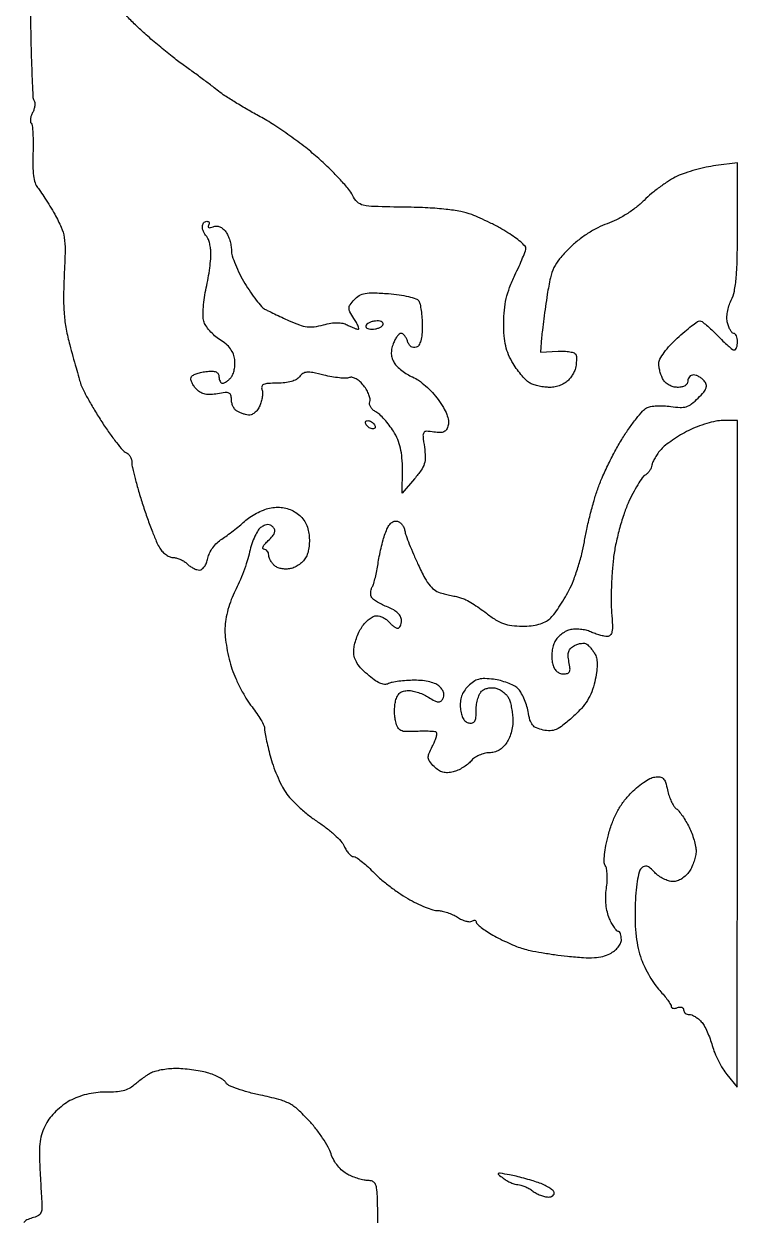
# Model space of a CAD drawing. Extents: x 0 to 102, y 0 to 135.
# Drawn here: x 86.97 to 101.53, y 31.89 to 56.3 of the extents above; entities that cross this region are included whole.
import ezdxf

# ---------------------------------------------------------------- set-up
doc = ezdxf.new("R2010")
doc.units = 0
doc.header["$MEASUREMENT"] = 0

msp = doc.modelspace()

# ---------------------------------------------------------------- linework, layer by layer
for points in [[(87.097219, 56.797332, 0.002684), (87.108611, 56.04042, 0.00417), (87.127385, 55.387788, 0.001333), (87.149815, 54.823983, 0.128486), (87.173298, 54.74753, -0.115104), (87.189072, 54.700619, -0.051877), (87.188517, 54.635301, -0.047541), (87.173377, 54.563261, -0.047343), (87.144889, 54.495272, 0.039656), (87.116326, 54.429934, 0.050035), (87.101107, 54.365768, 0.058722), (87.100268, 54.311865, 0.172599), (87.115959, 54.278841, -0.173633), (87.137501, 54.233266, -0.009786), (87.149889, 54.075082, -0.014084), (87.155751, 53.882405, -0.009789), (87.151978, 53.66468, 0.014068), (87.149741, 53.409569, 0.029248), (87.165208, 53.211276, 0.037636), (87.196996, 53.063271, 0.104011), (87.247282, 52.969912, -0.026847), (87.306608, 52.891495, -0.006198), (87.397647, 52.753021, -0.006384), (87.498622, 52.59068, -0.0062), (87.596426, 52.42424, -0.025593), (87.73032, 52.159137, -0.066026), (87.790419, 51.953741, -0.043783), (87.807318, 51.695264, -0.006546), (87.788911, 51.174308, 0.010344), (87.77666, 50.732508, 0.021874), (87.78923, 50.39018, 0.025456), (87.829519, 50.085208, 0.020719), (87.90262, 49.763867, 0.000882), (87.966415, 49.530527, 0.000911), (88.030356, 49.299906, 0.000879), (88.086467, 49.100306, 0.00391), (88.120542, 48.9834, 0.045151), (88.167163, 48.867243, 0.008458), (88.274932, 48.66463, 0.008991), (88.409562, 48.431517, 0.008117), (88.557031, 48.195226, 0.010139), (88.708603, 47.971019, 0.013595), (88.855497, 47.774517, 0.010721), (88.984636, 47.618226, 0.123723), (89.049237, 47.572825, -0.105827), (89.094811, 47.543143, -0.066594), (89.133396, 47.492351, -0.062384), (89.159505, 47.429203, -0.066963), (89.1684, 47.363083, 0.057348), (89.179888, 47.263249, 0.006586), (89.234238, 47.043361, 0.007873), (89.306706, 46.782765, 0.006342), (89.39253, 46.504984, 0.007393), (89.487434, 46.225296, 0.00827), (89.587247, 45.958872, 0.00771), (89.679381, 45.734993, 0.042914), (89.74066, 45.62055, 0.051026), (89.799465, 45.547733, 0.047068), (89.873304, 45.486115, 0.050275), (89.950321, 45.443952, 0.100442), (90.018087, 45.4302, -0.067333), (90.086078, 45.421002, -0.039059), (90.163722, 45.392923, -0.038298), (90.238564, 45.351877, -0.051846), (90.298414, 45.3033, 0.042427), (90.356001, 45.254737, 0.03624), (90.423983, 45.213677, 0.037832), (90.491699, 45.185424, 0.08008), (90.547682, 45.1764, 0.169927), (90.598066, 45.194032, 0.070522), (90.648264, 45.247196, 0.058549), (90.690765, 45.325192, 0.046176), (90.718252, 45.417408, -0.065619), (90.754083, 45.522551, -0.042637), (90.820696, 45.632498, -0.041685), (90.907435, 45.732749, -0.052203), (91.003777, 45.80906, 0.01546), (91.110937, 45.881823, 0.008491), (91.237722, 45.977092, 0.008457), (91.363229, 46.078231, 0.013377), (91.466925, 46.169541, -0.039756), (91.573916, 46.254174, -0.025939), (91.709185, 46.334875, -0.026084), (91.850224, 46.400223, -0.044426), (91.974525, 46.437714, -0.038677), (92.113526, 46.455439, -0.047561), (92.244115, 46.449488, -0.048832), (92.368371, 46.419321, -0.044562), (92.488507, 46.364975, -0.054893), (92.592464, 46.290198, -0.058066), (92.675466, 46.195859, -0.056619), (92.736149, 46.082752, -0.048009), (92.774087, 45.952476, -0.038219), (92.787755, 45.829873, -0.02875), (92.784653, 45.694179, -0.029382), (92.766735, 45.566193, -0.057485), (92.735107, 45.46836, -0.066562), (92.683919, 45.386797, -0.045581), (92.606587, 45.309322, -0.0456), (92.516548, 45.247182, -0.066859), (92.427279, 45.211587, -0.049442), (92.332911, 45.197604, -0.048714), (92.237151, 45.202306, -0.052069), (92.151121, 45.224314, -0.084759), (92.086001, 45.261912, -0.048571), (92.037866, 45.310472, -0.04161), (91.997154, 45.369882, -0.043614), (91.969247, 45.430665, -0.086024), (91.9602, 45.482859, 0.084965), (91.952582, 45.527363, 0.09348), (91.930663, 45.565166, 0.100418), (91.898003, 45.590448, 0.115151), (91.859648, 45.5994, -0.36267), (91.839764, 45.616006, -0.164511), (91.845093, 45.652001, -0.062414), (91.884302, 45.709591, -0.024597), (91.951301, 45.778467, 0.026731), (92.038279, 45.868647, 0.092401), (92.079102, 45.938386, 0.155568), (92.081258, 45.997193, 0.129057), (92.049525, 46.051515, 0.076899), (91.997574, 46.089545, 0.117973), (91.943695, 46.102932, 0.099573), (91.88299, 46.09127, 0.043616), (91.809821, 46.053597, 0.112045), (91.747438, 45.991162, 0.029871), (91.679346, 45.86714, 0.02873), (91.616914, 45.713043, 0.026138), (91.570278, 45.547899, -0.020771), (91.519905, 45.361914, -0.012219), (91.445137, 45.143966, -0.012211), (91.359618, 44.929436, -0.020354), (91.276016, 44.753886, 0.030498), (91.195544, 44.575689, 0.023681), (91.129438, 44.373399, 0.024054), (91.084069, 44.17089, 0.037158), (91.066527, 43.992486, 0.032441), (91.073859, 43.814314, 0.016286), (91.104982, 43.591131, 0.016099), (91.15232, 43.361524, 0.022918), (91.210143, 43.161453, 0.023924), (91.287239, 42.965599, 0.015892), (91.393278, 42.748653, 0.016013), (91.509947, 42.544148, 0.029856), (91.619204, 42.387878, -0.016207), (91.717369, 42.255325, -0.019644), (91.800284, 42.124748, -0.018597), (91.860789, 42.011113, -0.113505), (91.8756, 41.946712, 0.044249), (91.881779, 41.877031, 0.00622), (91.90897, 41.735125, 0.00706), (91.945705, 41.567615, 0.00595), (91.989201, 41.39133, 0.021997), (92.047533, 41.201271, 0.015283), (92.129254, 40.992031, 0.015446), (92.220231, 40.795631, 0.030494), (92.306451, 40.646998, 0.041942), (92.415839, 40.509056, 0.018578), (92.581301, 40.345582, 0.018235), (92.770437, 40.184411, 0.023411), (92.956134, 40.05115, -0.021066), (93.133942, 39.924809, -0.021432), (93.299432, 39.784637, -0.021803), (93.432252, 39.650801, -0.077771), (93.498464, 39.550346, 0.035248), (93.542442, 39.469458, 0.042939), (93.594885, 39.401083, 0.048355), (93.647673, 39.353456, 0.160716), (93.691484, 39.339, -0.149191), (93.744911, 39.322695, -0.018069), (93.845437, 39.249626, -0.020175), (93.961036, 39.151265, -0.015343), (94.079754, 39.034749, 0.024774), (94.221718, 38.90058, 0.013108), (94.409915, 38.747946, 0.013013), (94.611074, 38.601527, 0.019613), (94.7943, 38.485643, 0.017721), (94.970429, 38.391859, 0.018646), (95.149833, 38.312481, 0.018642), (95.309044, 38.255805, 0.075293), (95.410627, 38.239994, -0.053347), (95.499399, 38.230126, -0.027405), (95.607324, 38.200014, -0.026889), (95.716187, 38.156451, -0.036422), (95.808756, 38.105008, 0.035698), (95.893645, 38.057672, 0.043057), (95.979342, 38.026269, 0.048415), (96.053852, 38.013599, 0.157598), (96.10188, 38.025401, -0.061803), (96.135713, 38.040922, -0.131555), (96.164256, 38.04221, -0.191604), (96.182942, 38.029558, -0.150373), (96.1902, 38.005971, 0.211217), (96.20728, 37.967343, 0.019), (96.290131, 37.897534, 0.022117), (96.400066, 37.81939, 0.015424), (96.530389, 37.74076, 0.012788), (96.680605, 37.661319, 0.009395), (96.850889, 37.580716, 0.009506), (97.015004, 37.510497, 0.020785), (97.143739, 37.464419, 0.026273), (97.290146, 37.427094, 0.007311), (97.523043, 37.38412, 0.007358), (97.788445, 37.343159, 0.00766), (98.0514, 37.310626, 0.010631), (98.376428, 37.282436, 0.031134), (98.601191, 37.281761, 0.044713), (98.771879, 37.307316, 0.059698), (98.91855, 37.362061, 0.048421), (99.010686, 37.421541, 0.054999), (99.085385, 37.495425, 0.061656), (99.134703, 37.574467, 0.109101), (99.1512, 37.649173, 0.036452), (99.14653, 37.713141, 0.055031), (99.132415, 37.767136, 0.072104), (99.111758, 37.804101, 0.233414), (99.087252, 37.8162, -0.218496), (99.055955, 37.830562, -0.026516), (99.008536, 37.892, -0.027546), (98.957493, 37.975399, -0.019358), (98.909082, 38.074244, -0.045697), (98.864779, 38.20556, -0.032894), (98.838851, 38.358165, -0.031228), (98.832274, 38.52212, -0.030143), (98.845975, 38.687594, 0.022533), (98.860144, 38.831978, 0.025049), (98.860518, 38.972014, 0.025497), (98.848849, 39.090235, 0.106041), (98.823708, 39.156891, -0.142496), (98.80101, 39.233267, -0.026686), (98.808025, 39.380612, -0.024767), (98.836364, 39.567551, -0.015112), (98.887314, 39.784958, -0.023829), (98.967238, 40.036132, -0.032987), (99.063967, 40.251768, -0.035209), (99.182439, 40.441574, -0.034111), (99.327525, 40.615023, -0.025512), (99.458309, 40.738087, -0.025822), (99.60044, 40.846663, -0.02669), (99.733528, 40.927776, -0.087921), (99.830791, 40.959856, -0.062366), (99.93809, 40.961856, -0.172748), (100.00515, 40.929622, -0.120719), (100.051128, 40.85298, -0.023876), (100.091411, 40.696733, 0.029521), (100.123333, 40.578456, 0.029308), (100.169025, 40.464466, 0.030647), (100.220794, 40.369951, 0.091746), (100.270559, 40.316033, -0.062339), (100.325653, 40.262932, -0.01834), (100.396138, 40.168781, -0.018108), (100.468323, 40.056096, -0.018541), (100.531563, 39.939352, -0.024042), (100.586093, 39.814332, -0.020006), (100.632159, 39.676805, -0.020469), (100.664165, 39.547295, -0.050378), (100.674, 39.449926, -0.05278), (100.664242, 39.35774, -0.027693), (100.633865, 39.246378, -0.027213), (100.589691, 39.134509, -0.037404), (100.53737, 39.039923, -0.053895), (100.468464, 38.956047, -0.054744), (100.383559, 38.88933, -0.058141), (100.2917, 38.846031, -0.08126), (100.202266, 38.8314, -0.075227), (100.113702, 38.844801, -0.040814), (100.011285, 38.885936, -0.039528), (99.91165, 38.946002, -0.04985), (99.830829, 39.017053, 0.024693), (99.738178, 39.107145, 0.109061), (99.671954, 39.143734, 0.177337), (99.614232, 39.140062, 0.092978), (99.554052, 39.098892, 0.139274), (99.51048, 39.020744, 0.019026), (99.474121, 38.835501, 0.019633), (99.446357, 38.598273, 0.012491), (99.431831, 38.320604, 0.01413), (99.432148, 37.994669, 0.021944), (99.452684, 37.7143, 0.025184), (99.49397, 37.469904, 0.03335), (99.557262, 37.253378, 0.026295), (99.629299, 37.084707, 0.018372), (99.727189, 36.902483, 0.018588), (99.834247, 36.734299, 0.036243), (99.93375, 36.610366, -0.013465), (100.02285, 36.509191, -0.017818), (100.098059, 36.412177, -0.015308), (100.154412, 36.328595, -0.141585), (100.1664, 36.287108, 0.209623), (100.176795, 36.263403, 0.139662), (100.203677, 36.249858, 0.089943), (100.244682, 36.249456, 0.049243), (100.2933, 36.262806, -0.06502), (100.341852, 36.274511, -0.112257), (100.382923, 36.269688, -0.151946), (100.409942, 36.249485, -0.158089), (100.4202, 36.217851, 0.120742), (100.428953, 36.182132, 0.10072), (100.453625, 36.15171, 0.091713), (100.490526, 36.131276, 0.080876), (100.533988, 36.1242, -0.096821), (100.586949, 36.113847, -0.038972), (100.653168, 36.08071, -0.036705), (100.720952, 36.032801, -0.038386), (100.779918, 35.97615, -0.054518), (100.837012, 35.896134, -0.020004), (100.900103, 35.772185, -0.019552), (100.958787, 35.630117, -0.022183), (101.003498, 35.4897, 0.031525), (101.053706, 35.34164, 0.020048), (101.129614, 35.176151, 0.02013), (101.217527, 35.019133, 0.034861), (101.304426, 34.8975), (101.513915, 34.6437), (101.516958, 41.43285), (101.52, 48.222), (101.221088, 48.222, 0.049278), (101.078407, 48.207904, 0.021313), (100.892763, 48.162558, 0.020844), (100.697827, 48.097119, 0.025947), (100.523138, 48.019644, 0.017192), (100.358276, 47.928786, 0.015177), (100.192897, 47.823149, 0.015424), (100.049658, 47.718793, 0.043897), (99.959265, 47.634885, 0.027694), (99.894687, 47.554941, 0.024982), (99.836915, 47.465627, 0.025807), (99.793289, 47.38029, 0.068923), (99.774226, 47.314827, -0.066829), (99.757714, 47.257226, -0.046584), (99.724912, 47.197995, -0.046717), (99.681872, 47.146081, -0.068861), (99.63472, 47.110406, 0.114114), (99.575832, 47.05691, 0.015366), (99.484241, 46.915692, 0.017078), (99.385036, 46.738541, 0.013627), (99.289982, 46.541305, 0.026021), (99.198097, 46.304263, 0.014019), (99.108558, 46.003925, 0.013928), (99.034243, 45.691946, 0.021241), (98.988935, 45.417334, 0.012882), (98.962794, 45.143807, 0.009091), (98.946948, 44.83541, 0.009182), (98.942576, 44.539802, 0.019039), (98.952183, 44.30925, -0.009516), (98.967758, 44.052912, -0.055501), (98.958419, 43.918231, -0.141445), (98.924255, 43.849473, -0.210171), (98.863603, 43.8228, -0.050865), (98.800362, 43.82925, -0.018166), (98.712132, 43.850805, -0.017807), (98.616379, 43.881641, -0.020094), (98.526919, 43.918137, 0.050963), (98.430707, 43.950629, 0.032797), (98.314336, 43.969204, 0.032834), (98.196793, 43.972386, 0.051878), (98.097061, 43.958103, 0.065592), (98.005817, 43.921986, 0.045513), (97.914091, 43.859387, 0.045655), (97.835581, 43.781554, 0.067842), (97.783986, 43.699805, 0.051701), (97.752538, 43.60623, 0.032828), (97.734739, 43.492526, 0.032805), (97.731967, 43.377316, 0.051138), (97.746175, 43.279139, 0.051993), (97.780231, 43.185782, 0.084488), (97.829309, 43.117365, 0.0986), (97.892077, 43.075937, 0.097009), (97.966297, 43.0614, 0.067282), (98.049686, 43.072672, 0.218516), (98.091362, 43.107704, 0.137863), (98.102795, 43.175304, 0.022737), (98.08257, 43.307399, -0.035028), (98.066628, 43.431888, -0.096143), (98.078443, 43.519298, -0.118848), (98.119825, 43.584918, -0.070159), (98.194994, 43.639896, -0.046025), (98.263288, 43.668723, -0.047944), (98.334776, 43.684081, -0.052841), (98.398853, 43.684735, -0.122503), (98.443889, 43.668847, -0.055653), (98.483281, 43.636059, -0.021406), (98.530428, 43.582592, -0.020881), (98.577074, 43.51969, -0.024152), (98.615938, 43.456022, -0.084355), (98.647887, 43.363183, -0.044077), (98.65708, 43.240877, -0.03494), (98.644424, 43.088606, -0.018629), (98.608708, 42.902921, -0.03498), (98.545392, 42.696199, -0.047718), (98.458492, 42.521904, -0.044469), (98.335039, 42.358411, -0.025481), (98.15993, 42.183717, -0.015679), (97.959181, 42.013973, -0.064282), (97.822883, 41.931871, -0.095556), (97.699264, 41.903806, -0.062308), (97.553123, 41.917252, -0.048758), (97.419909, 41.96046, -0.121579), (97.339162, 42.022234, -0.100396), (97.287553, 42.122427, -0.027047), (97.24808, 42.29775, 0.034666), (97.21551, 42.432788, 0.029781), (97.163268, 42.569288, 0.030899), (97.10057, 42.687735, 0.071775), (97.036603, 42.764935, 0.065969), (96.953157, 42.822492, 0.027352), (96.827647, 42.878148, 0.026479), (96.684778, 42.923872, 0.030876), (96.544988, 42.951491, 0.026752), (96.366181, 42.965798, 0.072139), (96.239925, 42.950871, 0.084293), (96.134757, 42.902651, 0.046862), (96.025834, 42.812434, 0.048716), (95.944172, 42.713095, 0.063972), (95.891795, 42.60815, 0.062922), (95.8671, 42.491986, 0.045171), (95.867962, 42.359155, 0.037641), (95.888507, 42.240897, 0.070794), (95.925168, 42.151358, 0.092541), (95.976894, 42.091725, 0.121721), (96.04215, 42.06184, 0.107203), (96.1149, 42.063759, 0.20781), (96.160356, 42.098297, 0.10792), (96.18412, 42.176153, 0.020313), (96.1902, 42.325738, -0.037989), (96.199273, 42.444978, -0.037623), (96.226284, 42.561871, -0.040214), (96.265828, 42.660109, -0.104124), (96.31304, 42.719631, -0.081819), (96.372809, 42.754606, -0.052307), (96.450718, 42.77547, -0.051042), (96.533815, 42.780057, -0.065212), (96.60923, 42.76656, -0.054024), (96.68072, 42.735039, -0.039636), (96.752175, 42.685896, -0.040359), (96.81307, 42.627745, -0.067988), (96.852426, 42.569221, -0.046338), (96.880411, 42.495682, -0.017087), (96.906475, 42.387697, -0.016765), (96.927063, 42.267143, -0.019355), (96.938343, 42.151121, -0.045302), (96.934429, 42.030127, -0.030706), (96.909145, 41.894467, -0.03098), (96.868124, 41.765345, -0.052673), (96.816377, 41.664671, -0.052232), (96.742516, 41.574153, -0.06422), (96.656027, 41.507889, -0.066982), (96.558747, 41.467706, -0.064579), (96.453072, 41.454, 0.063086), (96.356343, 41.441747, 0.043421), (96.252002, 41.404978, 0.043582), (96.156132, 41.351012, 0.065818), (96.084914, 41.287118, -0.048941), (96.014079, 41.219129, -0.029839), (95.918783, 41.152889, -0.029726), (95.815459, 41.097998, -0.045781), (95.720016, 41.064515, -0.05054), (95.607687, 41.048122, -0.079786), (95.511161, 41.059303, -0.079093), (95.422404, 41.100268, -0.048821), (95.333385, 41.173415, -0.032084), (95.242989, 41.276221, -0.142195), (95.21383, 41.350384, -0.122217), (95.226679, 41.434765, -0.021063), (95.295595, 41.582505, 0.018678), (95.341228, 41.679128, 0.027684), (95.373203, 41.767128, 0.026427), (95.390693, 41.838496, 0.248134), (95.381689, 41.867711, 0.173613), (95.349438, 41.882957, 0.011265), (95.244508, 41.89087, 0.015341), (95.116243, 41.893701, 0.010776), (94.971895, 41.889345, -0.015758), (94.757421, 41.885011, -0.105936), (94.654175, 41.908359, -0.16821), (94.593046, 41.967253, -0.056262), (94.548908, 42.085121, -0.037637), (94.532078, 42.182774, -0.023364), (94.526412, 42.299007, -0.023391), (94.531606, 42.414915, -0.038606), (94.54806, 42.5115, -0.05387), (94.584342, 42.609814, -0.106318), (94.635982, 42.674593, -0.110572), (94.708187, 42.71088, -0.061438), (94.806448, 42.723, -0.05339), (94.900605, 42.712917, -0.027645), (95.014819, 42.681475, -0.027135), (95.129863, 42.63577, -0.03692), (95.227497, 42.581639, 0.019391), (95.34379, 42.51173, 0.101015), (95.414866, 42.489655, 0.18323), (95.466954, 42.503659, 0.098349), (95.512943, 42.55306, 0.110531), (95.532274, 42.608876, 0.092348), (95.527819, 42.671572, 0.078677), (95.499276, 42.736861, 0.05411), (95.448563, 42.799923, 0.090612), (95.367237, 42.85612, 0.0439), (95.247465, 42.897975, 0.037464), (95.098515, 42.924089, 0.025893), (94.92749, 42.932114, 0.015346), (94.769151, 42.926479, 0.015921), (94.613398, 42.911149, 0.015815), (94.479828, 42.889378, 0.063939), (94.401672, 42.863399, -0.136093), (94.321308, 42.848934, -0.080667), (94.226394, 42.873516, -0.054668), (94.112013, 42.939559, -0.021922), (93.970943, 43.052868, -0.026111), (93.833375, 43.186998, -0.058368), (93.747547, 43.3049, -0.073541), (93.703215, 43.42063, -0.069718), (93.693157, 43.546424, -0.045324), (93.709412, 43.653972, -0.024784), (93.747598, 43.781864, -0.024506), (93.799646, 43.908952, -0.035597), (93.858666, 44.014744, -0.041203), (93.927617, 44.103147, -0.042665), (94.009389, 44.177927, -0.046476), (94.091254, 44.229549, -0.117971), (94.159171, 44.2458, -0.071212), (94.223972, 44.236524, -0.044602), (94.295418, 44.208523, -0.043927), (94.362311, 44.167469, -0.060026), (94.4136, 44.1189, 0.031583), (94.459378, 44.070335, 0.034151), (94.509789, 44.029277, 0.036411), (94.557467, 44.000539, 0.117955), (94.593159, 43.992, 0.201808), (94.621529, 44.003937, 0.084518), (94.645592, 44.038688, 0.064613), (94.661943, 44.090097, 0.044755), (94.6674, 44.150936, 0.123079), (94.648878, 44.22504, 0.076237), (94.594863, 44.297282, 0.060819), (94.508134, 44.363914, 0.037331), (94.39245, 44.421083, -0.017495), (94.282971, 44.469888, -0.019612), (94.181362, 44.524549, -0.019303), (94.099113, 44.577428, -0.091463), (94.059953, 44.617138, -0.10651), (94.042959, 44.659226, -0.056359), (94.039627, 44.715676, -0.05234), (94.04939, 44.77686, -0.055432), (94.071569, 44.833442, 0.047377), (94.101357, 44.905984, 0.012864), (94.134387, 45.025689, 0.012897), (94.165007, 45.164103, 0.013069), (94.188298, 45.3033, -0.014007), (94.213669, 45.453205, -0.009193), (94.25087, 45.62433, -0.00925), (94.293275, 45.78975, -0.017531), (94.334514, 45.920969, -0.032002), (94.385929, 46.041385, -0.070955), (94.442919, 46.123066, -0.103351), (94.5047, 46.166611, -0.150684), (94.57046, 46.173798, -0.102076), (94.625001, 46.151142, -0.06795), (94.675482, 46.105707, -0.064402), (94.714437, 46.045416, -0.070971), (94.735183, 45.979128, 0.045656), (94.759868, 45.883592, 0.007587), (94.826685, 45.705687, 0.00827), (94.912144, 45.49837, 0.007238), (95.008168, 45.284499, 0.014026), (95.143773, 45.013886, 0.050255), (95.251715, 44.853714, 0.079027), (95.359948, 44.758855, 0.085861), (95.489314, 44.705586, -0.002709), (95.591882, 44.682139, -0.001988), (95.705399, 44.655065, -0.002008), (95.812656, 44.628577, -0.004461), (95.8941, 44.607341, -0.057063), (95.980828, 44.572904, -0.014604), (96.111997, 44.497594, -0.014684), (96.257617, 44.40224, -0.014423), (96.398278, 44.297955, 0.025889), (96.585654, 44.165582, 0.054375), (96.745623, 44.087391, 0.056489), (96.914707, 44.047242, 0.030078), (97.129646, 44.0343, 0.025719), (97.313203, 44.043748, 0.040162), (97.468729, 44.072553, 0.047364), (97.596035, 44.120191, 0.070827), (97.6943, 44.186577, 0.046579), (97.773646, 44.273102, 0.014017), (97.877655, 44.418479, 0.013916), (97.985761, 44.588952, 0.014684), (98.082201, 44.762194, 0.028313), (98.17319, 44.964866, 0.014568), (98.265011, 45.227583, 0.014433), (98.344032, 45.504225, 0.021122), (98.396105, 45.752018, -0.01275), (98.445011, 46.005774, -0.007901), (98.514712, 46.301203, -0.007924), (98.592816, 46.590898, -0.014139), (98.667501, 46.8261, -0.019603), (98.758996, 47.05858, -0.010294), (98.889859, 47.340393, -0.010224), (99.036017, 47.62406, -0.015465), (99.175731, 47.864085, -0.013025), (99.314062, 48.073337, -0.015398), (99.455907, 48.263467, -0.014322), (99.584204, 48.415664, -0.087815), (99.664572, 48.478889, -0.079496), (99.748087, 48.507751, -0.027922), (99.874452, 48.522764, -0.026893), (100.017628, 48.524002, -0.028367), (100.157549, 48.509702, 0.027069), (100.347528, 48.489789, 0.086994), (100.473271, 48.505364, 0.091026), (100.583062, 48.562291, 0.031387), (100.717698, 48.681007, 0.019636), (100.830833, 48.803396, 0.092387), (100.878414, 48.885995, 0.160529), (100.879816, 48.956049, 0.098921), (100.840246, 49.029259, 0.049451), (100.792468, 49.076454, 0.041855), (100.733718, 49.116369, 0.043772), (100.673395, 49.143715, 0.084734), (100.621341, 49.1526, 0.108083), (100.576878, 49.142875, 0.099644), (100.539034, 49.115323, 0.09558), (100.513659, 49.074147, 0.090674), (100.5048, 49.0257, -0.139812), (100.489902, 48.973461, -0.117653), (100.448896, 48.932821, -0.088499), (100.382901, 48.907212, -0.048442), (100.296277, 48.8988, -0.066681), (100.207941, 48.910633, -0.059706), (100.122218, 48.94543, -0.061569), (100.049681, 48.99808, -0.082326), (100.000177, 49.062438, -0.034431), (99.966626, 49.137054, -0.023136), (99.938326, 49.226179, -0.023342), (99.918877, 49.315441, -0.041987), (99.9126, 49.390064, -0.133671), (99.935711, 49.474967, -0.026097), (100.023875, 49.60845, -0.026025), (100.146388, 49.757515, -0.021531), (100.29141, 49.903225, -0.009737), (100.442319, 50.036989, -0.013709), (100.582332, 50.14983, -0.009878), (100.702011, 50.237306, -0.154057), (100.749837, 50.2524, -0.158791), (100.794942, 50.237705, -0.014976), (100.888107, 50.165421, -0.017997), (100.995963, 50.069712, -0.013206), (101.108743, 49.9563, 0.010968), (101.220535, 49.842869, 0.015466), (101.325373, 49.747179, 0.011591), (101.415494, 49.673449, 0.167161), (101.454016, 49.6602, 0.230502), (101.479294, 49.672507, 0.073326), (101.500617, 49.709902, 0.055886), (101.515179, 49.764602, 0.037148), (101.52, 49.8294, 0.042643), (101.514465, 49.894176, 0.062301), (101.497843, 49.948898, 0.081793), (101.473411, 49.985979, 0.209225), (101.444571, 49.9986, -0.208802), (101.411927, 50.012854, -0.050621), (101.375653, 50.060943, -0.043409), (101.341795, 50.129567, -0.031429), (101.315876, 50.21083, -0.062688), (101.303468, 50.313137, -0.039427), (101.313506, 50.433308, -0.037711), (101.343555, 50.557423, -0.041106), (101.391305, 50.671929, 0.073689), (101.45454, 50.856461, 0.024714), (101.492592, 51.139566, 0.016351), (101.513961, 51.554192, 0.004698), (101.52, 52.196913), (101.52, 53.473028), (101.07585, 53.416017, 0.020836), (100.880877, 53.382683, 0.014107), (100.661843, 53.329266, 0.01423), (100.45278, 53.265539, 0.027399), (100.290165, 53.200754, 0.032663), (100.135338, 53.116331, 0.016254), (99.950472, 52.990666, 0.016061), (99.766663, 52.847527, 0.022709), (99.613365, 52.707786, -0.031559), (99.451109, 52.565051, -0.023377), (99.255456, 52.427827, -0.023602), (99.051088, 52.311438, -0.035815), (98.862736, 52.232047, 0.036239), (98.669095, 52.150234, 0.025179), (98.463225, 52.031665, 0.024594), (98.263941, 51.888772, 0.028547), (98.089832, 51.733485, 0.022717), (97.889738, 51.514333, 0.062216), (97.776762, 51.338182, 0.056294), (97.704535, 51.129724, 0.016079), (97.640162, 50.793023, 0.003443), (97.603184, 50.548131, 0.003112), (97.56826, 50.294354, 0.003117), (97.539809, 50.066638, 0.009913), (97.524766, 49.914), (97.5015, 49.6179), (97.86105, 49.633917, -0.020869), (98.013415, 49.634342, -0.046556), (98.128203, 49.619102, -0.068856), (98.203255, 49.590635, -0.24776), (98.230624, 49.549317, -0.022307), (98.233228, 49.501736, -0.010908), (98.232515, 49.440979, -0.010798), (98.229024, 49.377733, -0.015385), (98.222988, 49.3218, -0.063334), (98.206965, 49.262703, -0.027071), (98.171631, 49.188687, -0.026254), (98.124923, 49.112848, -0.031273), (98.072953, 49.04685, -0.075131), (98.004386, 48.990115, -0.042158), (97.907126, 48.94229, -0.040933), (97.798324, 48.909713, -0.052323), (97.694326, 48.8988, -0.028566), (97.588761, 48.904836, -0.022214), (97.475177, 48.923009, -0.022693), (97.370528, 48.949558, -0.049432), (97.294084, 48.981214, -0.070077), (97.221814, 49.034054, -0.02108), (97.12802, 49.133253, -0.020676), (97.031005, 49.254734, -0.021073), (96.945004, 49.383064, -0.035573), (96.851634, 49.563665, -0.04419), (96.792581, 49.743238, -0.038728), (96.761136, 49.948551, -0.019614), (96.751891, 50.2101, -0.023441), (96.76534, 50.474801, -0.032887), (96.803821, 50.708223, -0.032656), (96.872841, 50.935828, -0.022651), (96.978806, 51.183, 0.006486), (97.065014, 51.36739, 0.008756), (97.137869, 51.536469, 0.006316), (97.194299, 51.679112, 0.089261), (97.204422, 51.7329, 0.200208), (97.186114, 51.777796, 0.01891), (97.097328, 51.860605, 0.021875), (96.979128, 51.954062, 0.015465), (96.838899, 52.04884, 0.01548), (96.671537, 52.147455, 0.009744), (96.470438, 52.252668, 0.009781), (96.268388, 52.348524, 0.017649), (96.0988, 52.417862, 0.04103), (95.875004, 52.479995, 0.01924), (95.577691, 52.525027, 0.015785), (95.206962, 52.554852, 0.008694), (94.75224, 52.5691, -0.003278), (94.11209, 52.582219, -0.048311), (93.889035, 52.609928, -0.139997), (93.766126, 52.676807, -0.087055), (93.670009, 52.811268, 0.06256), (93.592991, 52.930925, 0.011998), (93.422247, 53.125268, 0.012612), (93.210514, 53.343594, 0.01132), (92.98043, 53.559174, 0.016833), (92.713566, 53.782386, 0.010776), (92.389728, 54.024177, 0.010828), (92.06187, 54.247583, 0.019835), (91.784009, 54.412941, -0.006701), (91.531178, 54.554549, -0.006622), (91.281223, 54.703431, -0.006525), (91.065883, 54.83949, -0.025258), (90.937997, 54.932157, 0.007396), (90.817015, 55.026589, 0.002231), (90.630422, 55.166537, 0.002235), (90.419719, 55.321647, 0.002427), (90.213349, 55.470621, -0.012154), (89.989461, 55.638959, -0.006718), (89.723916, 55.854774, -0.006695), (89.460523, 56.080839, -0.010699), (89.242371, 56.281663, -0.015758), (89.050585, 56.477942, -0.014911)], [(94.184768, 31.880857, 0.002874), (94.183544, 32.080849, 0.002898), (94.180153, 32.272842, 0.005975), (94.174835, 32.42295, 0.020998), (94.159931, 32.589313, 0.101505), (94.129011, 32.678521, 0.170553), (94.074415, 32.724224, 0.090021), (93.986399, 32.7402, -0.051874), (93.902933, 32.748883, -0.021394), (93.792684, 32.777045, -0.020892), (93.676027, 32.81761, -0.025211), (93.570445, 32.865629, -0.0579), (93.464399, 32.937082, -0.045286), (93.367529, 33.036644, -0.043994), (93.287415, 33.155458, -0.046671), (93.231151, 33.284187, 0.048567), (93.169701, 33.423347, 0.018463), (93.058706, 33.60446, 0.01808), (92.922751, 33.79374, 0.021099), (92.779955, 33.962848, 0.022421), (92.558355, 34.183182, 0.063953), (92.380429, 34.307529, 0.055481), (92.162984, 34.392215, 0.013839), (91.791298, 34.480366, -0.014635), (91.543575, 34.539534, -0.01982), (91.32398, 34.608271, -0.017163), (91.149567, 34.677392, -0.163676), (91.091008, 34.730446, 0.111458), (91.044883, 34.781759, 0.03047), (90.951829, 34.83954, 0.029219), (90.835404, 34.89383, 0.026759), (90.71001, 34.935998, 0.022321), (90.564967, 34.969388, 0.012929), (90.3882, 34.997148, 0.012906), (90.209124, 35.015859, 0.021129), (90.0567, 35.021356, 0.023927), (89.914729, 35.013674, 0.021107), (89.768002, 34.992382, 0.021649), (89.637317, 34.961838, 0.058143), (89.5491, 34.925674, 0.020219), (89.472153, 34.878958, 0.010516), (89.3799, 34.814878, 0.01044), (89.287802, 34.745008, 0.015655), (89.2107, 34.679908, -0.067914), (89.111824, 34.612714, -0.053576), (88.990337, 34.567786, -0.044731), (88.841749, 34.544148, -0.025912), (88.6608, 34.541153, 0.033684), (88.481233, 34.535391, 0.027899), (88.292175, 34.50581, 0.02798), (88.108241, 34.455511, 0.034561), (87.944055, 34.387642, 0.040857), (87.801256, 34.301511, 0.028817), (87.655679, 34.183299, 0.029107), (87.527168, 34.051548, 0.047524), (87.436581, 33.9246, 0.039341), (87.355333, 33.754744, 0.046226), (87.306876, 33.583088, 0.038868), (87.285731, 33.382542, 0.018111), (87.288049, 33.1209, 0.00104), (87.298229, 32.905206, 0.000875), (87.309884, 32.676832, 0.000883), (87.321254, 32.468429, 0.00245), (87.330224, 32.321979, -0.025843), (87.332522, 32.162382, -0.118586), (87.307703, 32.073857, -0.152873), (87.249067, 32.018351, -0.052534), (87.138, 31.977857, 0.053191), (87.028245, 31.937678, 0.146501), (86.968474, 31.882203, 0.117442)]]:
    msp.add_lwpolyline(points, format="xyb")
for points in [[(90.696193, 52.2828, -0.107279), (90.726284, 52.276268, -0.18139), (90.744285, 52.258233, -0.162559), (90.747095, 52.231119, -0.083829), (90.734099, 52.199169, 0.12717), (90.725215, 52.170511, 0.341679), (90.736699, 52.154111, 0.137163), (90.77045, 52.153139, 0.030658), (90.82594, 52.170615, -0.093755), (90.893776, 52.18292, -0.092219), (90.961845, 52.169727, -0.082661), (91.026477, 52.130958, -0.05861), (91.084134, 52.068876, -0.053511), (91.128093, 51.992887, -0.030584), (91.165117, 51.893435, -0.030225), (91.190427, 51.78763, -0.043621), (91.1988, 51.691838, 0.076736), (91.216444, 51.577547, 0.020165), (91.279567, 51.402817, 0.01999), (91.368507, 51.207323, 0.019297), (91.47375, 51.017186, 0.012694), (91.588321, 50.838245, 0.015298), (91.70521, 50.6764, 0.014007), (91.810706, 50.547029, 0.092634), (91.8756, 50.495198, 0.009093), (91.947356, 50.458656, 0.001877), (92.075111, 50.397088, 0.001973), (92.224062, 50.326713, 0.001858), (92.376587, 50.256074, 0.02045), (92.586509, 50.170003, 0.056996), (92.741178, 50.133078, 0.064237), (92.889368, 50.134237, 0.03174), (93.074184, 50.171619, -0.023724), (93.229193, 50.205566, -0.042399), (93.359104, 50.216426, -0.051771), (93.468658, 50.204904, -0.070908), (93.561685, 50.170966, 0.013304), (93.628693, 50.137366, 0.015266), (93.694422, 50.108981, 0.014472), (93.751247, 50.088355, 0.079981), (93.783268, 50.0832, 0.466129), (93.795724, 50.098036, 0.049917), (93.781857, 50.14743, 0.034263), (93.748501, 50.217925, 0.0174), (93.697592, 50.301854, -0.018964), (93.615852, 50.437565, -0.13019), (93.597093, 50.512509, -0.15258), (93.619548, 50.581077, -0.029073), (93.702819, 50.684593, -0.076367), (93.805615, 50.768196, -0.088804), (93.923696, 50.81173, -0.051639), (94.095838, 50.824298, -0.010664), (94.399786, 50.808592, -0.01626), (94.622651, 50.784998, -0.025047), (94.813057, 50.748759, -0.02539), (94.959292, 50.705292, -0.168013), (95.018033, 50.658503, -0.08875), (95.045191, 50.5921, -0.017695), (95.067693, 50.465429, -0.018206), (95.083485, 50.314148, -0.016078), (95.089105, 50.155701, -0.020013), (95.082568, 49.977786, -0.048112), (95.059907, 49.848023, -0.070739), (95.021973, 49.760812, -0.16468), (94.967831, 49.715868, -0.117227), (94.914291, 49.708704, -0.123766), (94.864444, 49.726711, -0.103919), (94.822738, 49.769655, -0.064175), (94.79293, 49.833717, 0.041826), (94.766926, 49.896811, 0.051402), (94.732179, 49.950166, 0.060042), (94.69441, 49.986854, 0.16419), (94.659605, 49.9986, 0.187081), (94.622965, 49.984393, 0.045614), (94.57847, 49.93565, 0.04051), (94.534271, 49.866345, 0.030865), (94.497136, 49.784302, 0.042326), (94.466422, 49.676972, 0.06362), (94.459906, 49.579934, 0.067235), (94.477923, 49.488369, 0.054307), (94.52038, 49.397492, 0.063761), (94.579599, 49.323192, 0.029231), (94.673564, 49.242085, 0.028366), (94.783868, 49.16712, 0.034867), (94.894805, 49.110698, -0.055873), (95.015997, 49.042522, -0.025068), (95.158952, 48.928291, -0.024439), (95.299498, 48.79114, -0.030471), (95.415296, 48.650216, -0.022945), (95.520502, 48.489998, -0.040322), (95.590046, 48.347687, -0.050512), (95.624202, 48.225703, -0.107372), (95.620121, 48.128255, -0.068092), (95.584899, 48.042991, -0.149869), (95.533612, 47.995638, -0.116169), (95.455041, 47.978338, -0.0328), (95.329226, 47.988444, 0.02511), (95.175582, 48.003164, 0.269974), (95.122318, 47.975294, 0.168677), (95.10606, 47.904956, 0.009445), (95.134664, 47.679046, -0.029891), (95.151571, 47.480797, -0.082342), (95.132198, 47.34233, -0.076655), (95.068173, 47.211902, -0.02352), (94.933908, 47.0376), (94.682779, 46.7415), (94.686157, 47.221207, 0.021468), (94.677445, 47.46385, 0.038107), (94.646574, 47.661418, 0.04288), (94.589556, 47.83529, 0.037764), (94.501706, 48.004828, 0.023636), (94.417441, 48.127776, 0.021704), (94.319643, 48.245909, 0.022277), (94.223156, 48.343551, 0.063938), (94.145677, 48.398758, -0.061297), (94.084658, 48.441755, -0.072715), (94.03985, 48.496118, -0.08517), (94.01749, 48.553051, -0.143655), (94.021611, 48.603789, 0.137654), (94.027092, 48.662661, 0.044816), (94.003553, 48.7476, 0.040729), (93.959035, 48.841837, 0.03596), (93.898161, 48.931851, 0.03983), (93.822098, 49.014134, 0.058116), (93.74234, 49.072157, 0.071986), (93.667305, 49.101185, 0.149039), (93.605227, 49.0968, -0.097429), (93.532598, 49.084171, -0.019239), (93.40002, 49.092209, -0.019719), (93.243933, 49.11396, -0.017197), (93.082671, 49.148717, 0.011867), (92.86053, 49.199079, 0.066391), (92.739074, 49.207182, 0.125046), (92.657566, 49.180644, 0.094242), (92.588456, 49.116068, -0.110621), (92.524183, 49.0598, -0.053997), (92.422908, 49.018071, -0.043872), (92.290794, 48.99194, -0.026901), (92.132172, 48.9834, 0.013485), (91.947166, 48.97841, 0.084489), (91.855238, 48.95761, 0.229593), (91.819216, 48.917224, 0.162248), (91.821978, 48.855498, -0.088742), (91.834192, 48.791782, -0.036921), (91.828794, 48.704048, -0.035047), (91.808914, 48.608589, -0.038054), (91.776259, 48.519532, -0.053697), (91.729789, 48.441088, -0.061857), (91.669548, 48.378422, -0.07136), (91.605009, 48.339814, -0.138746), (91.545879, 48.332631, -0.029073), (91.486261, 48.345524, -0.018871), (91.419062, 48.366964, -0.018983), (91.354821, 48.392962, -0.033869), (91.30455, 48.41979, -0.094978), (91.264046, 48.457322, -0.052472), (91.229864, 48.515761, -0.049687), (91.206643, 48.584653, -0.056512), (91.1988, 48.653826, 0.070354), (91.186509, 48.740746, 0.229973), (91.148705, 48.782732, 0.126356), (91.073783, 48.792854, 0.017091), (90.915716, 48.76876, -0.032468), (90.774958, 48.751711, -0.06629), (90.664206, 48.76023, -0.078667), (90.572137, 48.795534, -0.06565), (90.488939, 48.859346, -0.040962), (90.436284, 48.921417, -0.045921), (90.396692, 48.989009, -0.051329), (90.374721, 49.052018, -0.138291), (90.376688, 49.09897, -0.173134), (90.406739, 49.137721, -0.045204), (90.477747, 49.174508, -0.040423), (90.571499, 49.204213, -0.031911), (90.676565, 49.22141, -0.025001), (90.805739, 49.227673, -0.093706), (90.885163, 49.212529, -0.167078), (90.928682, 49.175396, -0.134125), (90.945, 49.11566, 0.054176), (90.950498, 49.065063, 0.073885), (90.966808, 49.022251, 0.093546), (90.990913, 48.99352, 0.173253), (91.019241, 48.9834, 0.115013), (91.054687, 48.991663, 0.037292), (91.101364, 49.019174, 0.034909), (91.1504, 49.058579, 0.032851), (91.194554, 49.105184, 0.083784), (91.231408, 49.16873, 0.038838), (91.257928, 49.260702, 0.037052), (91.271338, 49.364056, 0.042443), (91.268363, 49.463591, 0.068011), (91.239079, 49.578027, 0.062943), (91.179665, 49.683733, 0.0562), (91.088996, 49.781048, 0.038217), (90.966763, 49.870557, -0.04003), (90.8576, 49.951103, -0.034236), (90.756385, 50.052064, -0.035681), (90.676971, 50.15721, -0.077725), (90.635824, 50.24925, -0.065956), (90.620914, 50.360231, -0.0189), (90.627168, 50.534004, -0.018671), (90.649193, 50.731418, -0.018838), (90.68584, 50.92605, 0.012168), (90.725836, 51.123913, 0.010873), (90.757856, 51.331041, 0.010976), (90.778485, 51.518382, 0.033008), (90.781279, 51.64692, 0.027895), (90.770978, 51.749549, 0.028864), (90.74937, 51.849206, 0.030132), (90.720614, 51.932752, 0.098736), (90.68835, 51.98109, -0.056811), (90.657048, 52.020446, -0.038859), (90.630614, 52.071133, -0.039108), (90.612561, 52.124734, -0.06175), (90.6066, 52.17282, -0.080012), (90.613366, 52.214829, -0.09131), (90.632918, 52.250493, -0.100753), (90.662023, 52.274338, -0.121986)], [(94.169786, 50.2524, 0.045566), (94.101184, 50.246135, 0.045713), (94.034929, 50.227549, 0.049743), (93.980431, 50.200258, 0.113876), (93.9483, 50.1678, 0.195087), (93.942865, 50.135801, 0.183858), (93.961076, 50.108051, 0.1076), (94.004068, 50.089262, 0.049451), (94.065214, 50.0832, 0.045566), (94.133816, 50.089465, 0.045713), (94.200071, 50.108051, 0.049743), (94.254569, 50.135342, 0.113876), (94.2867, 50.1678, 0.195087), (94.292135, 50.199799, 0.183858), (94.273924, 50.227549, 0.1076), (94.230932, 50.246338, 0.049451)], [(93.980614, 48.222, -0.085235), (94.016842, 48.215779, -0.053414), (94.055722, 48.197149, -0.051777), (94.091227, 48.169762, -0.064269), (94.1175, 48.1374, -0.076764), (94.13119, 48.10505, -0.154201), (94.129576, 48.077651, -0.186277), (94.11323, 48.059504, -0.117858), (94.085186, 48.0528, -0.085235), (94.048958, 48.059021, -0.053414), (94.010078, 48.077651, -0.051777), (93.974573, 48.105038, -0.064269), (93.9483, 48.1374, -0.076764), (93.93461, 48.16975, -0.154201), (93.936224, 48.197149, -0.186277), (93.95257, 48.215296, -0.117858)], [(96.869874, 32.855306, 0.003317), (96.682226, 32.890604, 0.170302), (96.646081, 32.884843, 0.532959), (96.644134, 32.864624, 0.010035), (96.742974, 32.786731, 0.032431), (96.816338, 32.7384, 0.027753), (96.899182, 32.69713, 0.028711), (96.978897, 32.668095, 0.067976), (97.04118, 32.658291, -0.067406), (97.103329, 32.648579, -0.028827), (97.18256, 32.619904, -0.027877), (97.264723, 32.579132, -0.032809), (97.33728, 32.531391, 0.038038), (97.411529, 32.48364, 0.029312), (97.498821, 32.442877, 0.030047), (97.585399, 32.41436, 0.060266), (97.6566, 32.404491, 0.063739), (97.713505, 32.410773, 0.10788), (97.756457, 32.431638, 0.146534), (97.77874, 32.463339, 0.162258), (97.778738, 32.500685, 0.144869), (97.747656, 32.545205, 0.031276), (97.669878, 32.599687, 0.030174), (97.568387, 32.653584, 0.02486), (97.454438, 32.698851, 0.010442), (97.321645, 32.741029, 0.006287), (97.162546, 32.785763, 0.006295), (97.003206, 32.826266, 0.010942)]]:
    msp.add_lwpolyline(points, format="xyb", close=True)

doc.saveas('drawing.dxf')
